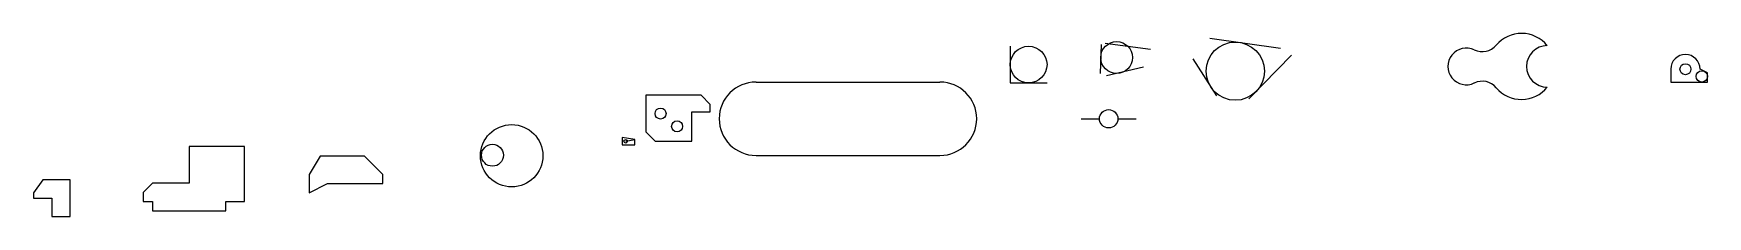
# Model space of a CAD drawing. Header units: millimetres. Extents: x 200 to 4751, y 234 to 733.
import ezdxf

# ---------------------------------------------------------------- set-up
doc = ezdxf.new("R2010")
doc.units = ezdxf.units.MM

msp = doc.modelspace()

# ---------------------------------------------------------------- linework, layer by layer
for p, q in [((2855.2, 698.5), (2855.2, 598.5)), ((3102.8, 702.9), (3099.9, 624.3)), ((3113, 706.5), (3236.9, 690.5)), ((3398.3, 720.1), (3590, 693.7)), ((3116.7, 619.2), (3217.2, 642.5)), ((3351.3, 664.4), (3416, 563.2)), ((3620.1, 673.9), (3504.1, 555.1)), ((2164.1, 601), (2664.1, 601)), ((2855.2, 598.5), (2955.2, 598.5)), ((4650.8, 636), (4650.8, 601)), ((4650.8, 601), (4750.8, 601)), ((4750.8, 626), (4730.8, 636)), ((4750.8, 601), (4750.8, 626)), ((2014.6, 565.1), (1864.6, 565.1)), ((1864.6, 565.1), (1864.6, 465.1)), ((2039.6, 540.1), (2014.6, 565.1)), ((1989.6, 440.1), (1989.6, 520.1)), ((1989.6, 520.1), (2039.6, 520.1)), ((2039.6, 520.1), (2039.6, 540.1)), ((3047.8, 500.8), (3097.8, 500.8)), ((3147.8, 500.8), (3197.8, 500.8)), ((1864.6, 465.1), (1889.6, 440.1)), ((673.2, 425.1), (623.2, 425.1)), ((623.2, 425.1), (623.2, 325.1)), ((773.2, 425.1), (673.2, 425.1)), ((773.2, 275.1), (773.2, 425.1)), ((1799.8, 449.5), (1799.8, 429.5)), ((1834.8, 444.5), (1799.8, 449.5)), ((1799.8, 429.5), (1834.8, 429.5)), ((1809.8, 439.5), (1834.8, 444.5)), ((1834.8, 429.5), (1834.8, 444.5)), ((1889.6, 440.1), (1989.6, 440.1)), ((979.6, 399.3), (949.6, 349.3)), ((1099.6, 399.3), (979.6, 399.3)), ((1149.6, 349.3), (1099.6, 399.3)), ((2164.1, 401), (2664.1, 401)), ((224.9, 334.3), (199.9, 299.3)), ((299.9, 334.3), (224.9, 334.3)), ((299.9, 234.3), (299.9, 334.3)), ((523.2, 325.1), (498.2, 300.1)), ((623.2, 325.1), (523.2, 325.1)), ((949.6, 349.3), (949.6, 299.3)), ((949.6, 299.3), (999.6, 324.3)), ((999.6, 324.3), (1149.6, 324.3)), ((1149.6, 324.3), (1149.6, 349.3)), ((199.9, 299.3), (199.9, 284.3)), ((199.9, 284.3), (249.9, 284.3)), ((249.9, 284.3), (249.9, 234.3)), ((498.2, 300.1), (498.2, 275.1)), ((498.2, 275.1), (523.2, 275.1)), ((523.2, 275.1), (523.2, 250.1)), ((723.2, 250.1), (723.2, 275.1)), ((723.2, 275.1), (773.2, 275.1)), ((249.9, 234.3), (299.9, 234.3)), ((523.2, 250.1), (723.2, 250.1))]:
    msp.add_line(p, q)
for centre, radius in [((2905.2, 648.5), 50), ((3144.5, 667.8), 43.3), ((3467, 630.6), 79.3), ((4690.8, 636), 15), ((4735.4, 616.4), 15.5), ((1904.6, 515.1), 15), ((3122.8, 500.8), 25), ((1500, 400), 84.9), ((1949.6, 480.1), 15), ((1447.7, 401.6), 30), ((1809.8, 439.5), 5)]:
    msp.add_circle(centre, radius)
for centre, radius, start, end in [((4245.3, 643.5), 90, 38.9424, 139.8435), ((4095.3, 643.5), 50, 64.5324, 295.4676), ((4138.3, 733.8), 50, 244.5324, 319.8435), ((4315.3, 643.5), 56.6, 90, 270), ((4690.8, 636), 40, 0, 180), ((2164.1, 501), 100, 90, 270), ((2664.1, 501), 100, 270, 90), ((4138.3, 553.2), 50, 40.1565, 115.4676), ((4245.3, 643.5), 90, 220.1565, 321.0576)]:
    msp.add_arc(centre, radius, start, end)

doc.saveas('drawing.dxf')
